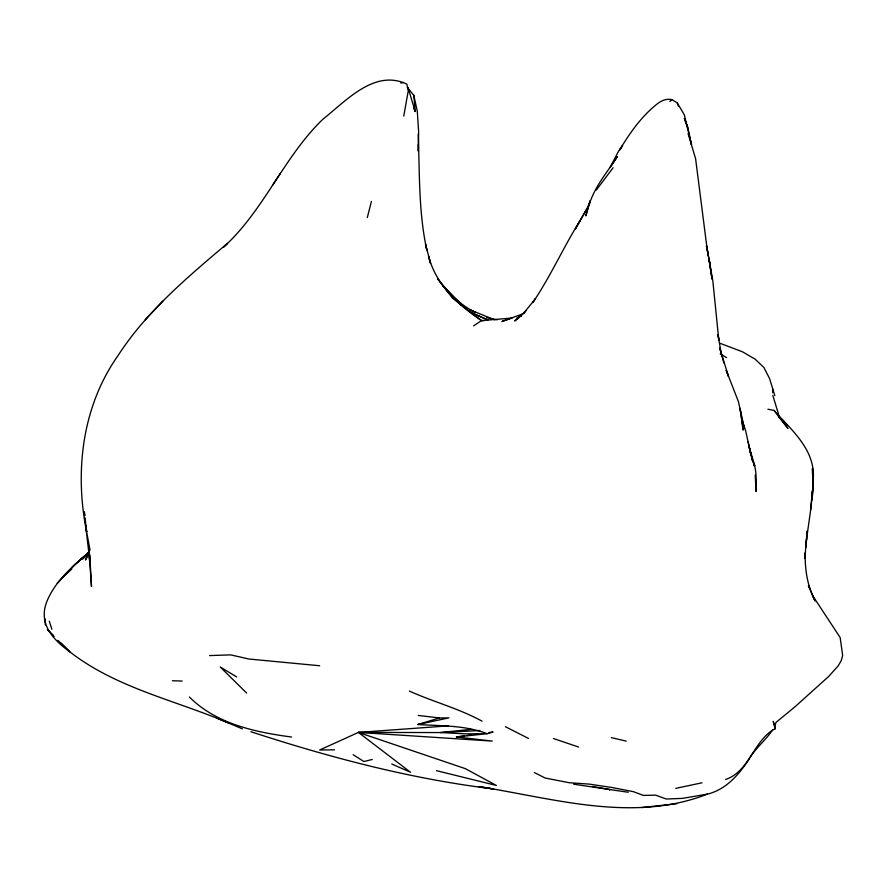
<?xml version="1.0" encoding="UTF-8"?>
<svg xmlns="http://www.w3.org/2000/svg" width="887" height="887" viewBox="0 0 887 887"><rect width="100%" height="100%" fill="white"/><g stroke="black" fill="none" stroke-linecap="round" stroke-linejoin="round"><path stroke-width="1.33" d="M88.811 548.321L91.483 586.462L89.775 554.619M812.947 482.34C817.182 451.195 792.435 431.104 774.063 410.426L767.92 409.217M812.437 490.522C811.372 513.218 805.839 535.493 805.074 558.245L805.23 552.789C804.775 569.277 807.392 586.019 815.031 600.776L812.636 595.676L840.155 637.509L842.65 655.438L841.209 660.693L838.126 665.949L828.669 676.459L795.051 706.739L776.092 722.34L774.65 726.331L775.316 728.715C753.85 739.392 750.047 771.147 725.666 779.462M812.958 479.867L813.08 477.206L813.046 490.167L811.993 499.847L812.581 490.278M806.216 542.789L807.103 531.169M805.828 547.645L806.56 538.143M806.771 535.438L807.081 531.368M403.762 116.097L408.264 90.751L406.889 84.165C374.624 68.72 346.274 100.741 323.101 119.046C283.607 156.899 264.06 210.607 223.302 247.362L227.493 243.304C187.6 277.154 146.732 311.182 118.015 355.609C82.003 406.59 74.519 471.751 86.627 531.834L84.919 517.964M810.563 510.291L811.694 498.35M812.071 494.336L812.337 491.542M88.733 553.876L88.888 547.246M589.123 204.941C594.467 186.902 607.34 172.089 617.452 156.5L610.068 167.388L618.538 151.233L622.53 145.645L619.614 150.003C629.748 133.061 641.456 116.363 657.056 104.045C661.247 100.608 666.447 98.435 671.914 99.599L677.236 102.87L684.298 114.778L691.516 144.769L687.625 126.752L684.354 118.47L687.857 128.338M367.296 217.603L371.409 201.438M590.043 201.072L585.786 215.885L590.21 200.917L587.194 208.268L575.508 228.68L587.194 208.268M88.999 551.681L85.396 560.041L88.434 554.852M772.621 729.89C765.536 740.556 754.837 748.584 748.517 759.982C738.583 774.972 725.732 789.74 707.482 794.087C633.274 823.236 553.843 798.433 478.825 786.603L493.704 788.964C410.947 778.997 329.953 757.542 250.866 731.708M580.231 220.442C563.323 247.207 550.65 276.411 532.765 302.578L535.504 298.631L523.463 313.444L525.27 311.647M280.292 173.431L272.475 185.416M89.01 552.302C73.754 565.485 57.378 579.133 48.585 597.638C36.744 621.21 50.847 638.097 69.763 651.79C116.308 688.035 174.905 700.087 228.103 722.816M596.297 190.095L613.105 167.732M57.256 583.313L74.453 564.941L88.933 552.512M145.18 319.874L162.864 301.103M68.377 571.383L74.453 564.941L88.678 552.745M88.855 552.557L82.491 559.021L89.166 552.379L80.861 559.132L89.177 552.39M63.287 576.738L71.792 568.988M669.84 101.506L671.914 99.599M525.936 310.816L514.671 320.983L518.906 317.823M473.614 325.851L481.53 320.595L512.098 318.034L501.909 321.482L524.461 313.266M609.38 789.94L610.045 789.563L592.516 786.503M521.656 315.561L516.91 318.156L521.556 315.805M417.832 724.513L439.342 717.971L448.889 717.871L417.832 724.513C440.883 725.998 465.398 725.167 487.129 733.715L493.072 731.997L488.992 732.54M372.23 759.483L363.903 761.545L353.137 754.671M702.06 782.789L675.739 788.366M400.802 83.034L403.286 82.502M707.482 794.087L682.469 798.378L666.215 799.01L655.693 795.162L643.397 795.417L633.34 791.659L611.52 787.423L589.079 784.097L569.121 782.711L545.195 778.032L534.284 772.499M334.521 749.825L319.653 750.025L358.403 732.407L492.285 741.1L456.417 736.942L464.555 735.844M467.272 735.467L471.352 734.924M475.421 734.369L478.137 734.004M641.911 807.547L676.903 803.722M471.075 729.347L440.362 732.562L358.403 732.407L410.515 772.267L391.81 764.029M456.417 736.942L487.129 733.715L465.498 733.848L440.362 732.562L479.756 730.533M448.367 725.865L358.403 732.407L465.453 768.685L496.354 785.45L436.415 770.648M209.598 655.582L230.709 654.883L248.97 659.03L319.675 665.749M437.59 278.862L452.581 298.154L481.53 320.595L484.247 320.662M172.388 680.75L182.157 681.05M418.276 715.421L439.342 717.971M497.252 319.797L493.394 319.309L469.578 309.674M573.656 784.197L628.24 792.257M291.568 737.019C255.179 732.23 216.151 723.836 189.43 697.038M611.331 737.64L626.244 741.111M486.83 317.601L494.802 319.675M719.545 343.114L742.43 351.784L755.114 359.146L763.884 367.473L769.639 378.682L774.817 395.646M553.41 738.505L578.612 747.054M242.395 728.859L216.738 718.093M409.362 691.073C433.311 701.883 458.978 708.513 482.051 721.164M470.72 310.339L475.62 312.534C462.859 306.226 452.093 296.768 443.134 285.814L460.874 304.829L448.711 292.156L437.646 278.884M505.424 726.73L528.541 738.461M720.2 353.913L726.608 357.616M236.707 676.936L220.231 666.991L246.586 693.013M481.53 320.595C458.014 305.028 435.739 284.317 428.565 256.066L430.561 263.472L425.494 244.125L426.802 249.957C418.464 211.96 419.717 172.81 418.209 134.17M448.711 292.156L463.557 306.758L447.891 291.258M778.93 417.322L786.869 425.195L777.977 415.659M53.22 635.369L47.377 629.57L54.129 636.445M61.003 643.097L69.763 651.79L57.977 640.37M407.344 87.458L413.841 95.386L417.278 111.119L418.653 132.207L418.309 151.189L418.22 144.57M774.063 410.426L787.955 428.454L779.529 417.544L772.843 395.447M810.108 589.389L808.423 585.597L815.031 600.776M751.511 458.368L753.107 461.994M752.642 460.963C757.409 470.321 755.813 481.364 756.09 491.498L755.225 475.155M413.652 107.715L415.216 111.496L413.841 95.386M677.236 102.87L678.389 106.163M723.914 363.005L719.656 347.859L728.482 376.443L726.198 370.3L738.394 401.545L744.448 428.488L743.018 423.698M688.079 133.527L695.596 158.673L706.385 243.182L712.095 279.405M742.097 420.161L745.756 431.182L751.012 455.341L748.107 441.671M49.284 621.188L51.856 629.238M408.009 87.536L415.216 111.496M750.513 452.403L752.342 460.087L749.238 447.17L754.815 465.897L753.64 463.202L753.994 465.863M774.65 726.331L773.231 721.397L775.316 728.715M710.387 265.978L706.407 245.743L708.38 255.866M90.053 550.184L85.972 528.33L90.308 565.097L89.543 555.484M721.042 352.616L718.015 334.61L718.847 340.431L712.838 280.946L709.334 260.8L711.507 275.425M84.309 511.599L84.775 515.646M85.085 518.341L85.551 522.388M85.862 525.082L86.627 531.834M84.398 512.786L84.664 515.369M89.31 557.513L89.631 561.427M45.037 618.793L45.337 625.025M812.636 475.21L812.448 468.403L813.046 490.167L812.935 486.087M772.632 388.772L772.632 392.741M479.246 316.138L471.618 312.823L487.883 319.941L479.246 316.138M741.321 415.992L740.013 408.242L743.151 430.117L741.321 415.992"/></g></svg>
